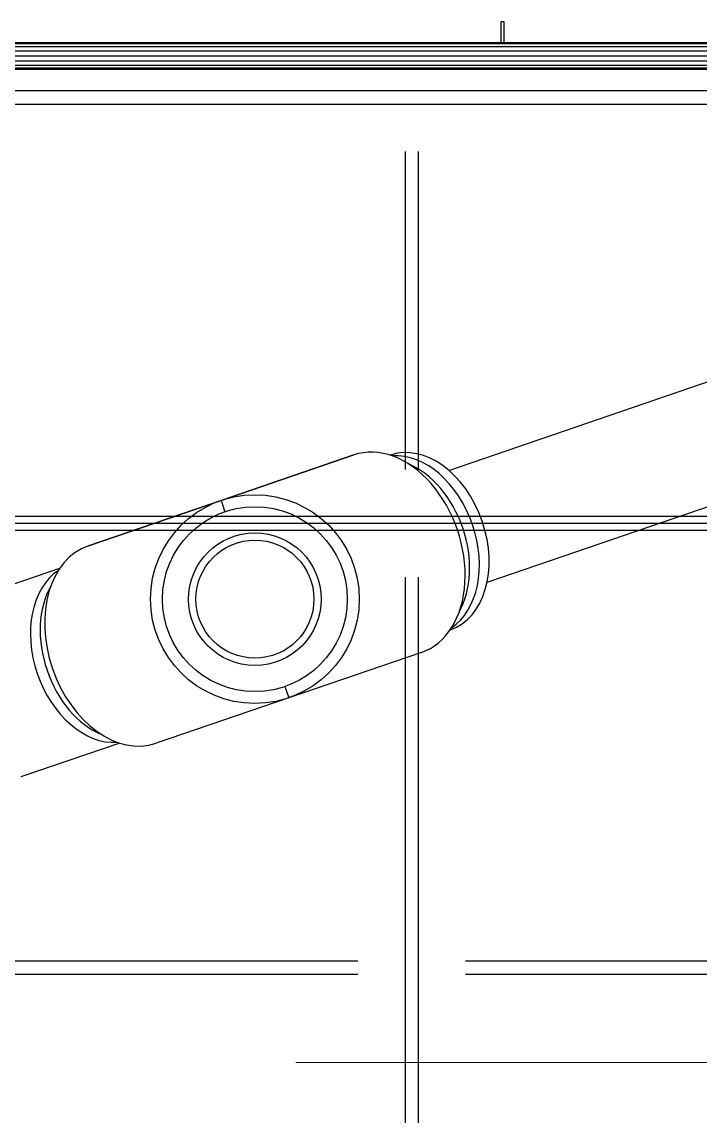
# Model space of a CAD drawing. Header units: metres. Extents: x 0 to 63075, y 0 to 44550.
# Drawn here: x 14968 to 16227, y 27053 to 29083 of the extents above; entities that cross this region are included whole.
import ezdxf

# ---------------------------------------------------------------- set-up
doc = ezdxf.new("R2010")
doc.units = ezdxf.units.M
doc.header["$LTSCALE"] = 75
doc.linetypes.add('CENTER2', pattern=[28.575, 19.05, -3.175, 3.175, -3.175])
doc.linetypes.add('CENTERX2', pattern=[101.6, 63.5, -12.7, 12.7, -12.7])
for name, color, linetype in [('SC1', 7, 'CENTER2'), ('SDM', 7, 'Continuous'), ('SL1', 8, 'Continuous')]:
    doc.layers.add(name, color=color, linetype=linetype)

# ---------------------------------------------------------------- blocks, each defined once
blk = doc.blocks.new('A$C1d93b9d1')
at = {"layer": 'SL1'}
for p, q in [((7597, 4780.5), (7597, 4741.4)), ((7603.3, 4780.5), (7597, 4780.5)), ((7603.3, 4741.4), (7603.3, 4780.5)), ((11308.2, 4741.4), (3949.2, 4741.4)), ((11308.2, 4739.5), (3949.2, 4739.5)), ((11308.2, 4734.3), (3949.2, 4734.2)), ((11308.2, 4726.3), (3949.2, 4726.3)), ((11308.2, 4717), (3949.2, 4717)), ((11308.2, 4707.7), (3949.2, 4707.7)), ((11308.2, 4699.7), (3949.2, 4699.7)), ((11308.2, 4694.5), (3949.2, 4694.4)), ((3949.2, 4692.6), (11308.2, 4692.6)), ((11331.7, 4652.9), (3871.7, 4652.9)), ((11331.7, 4652.9), (3871.7, 4652.9)), ((11331.7, 4627.1), (3871.7, 4627.1)), ((11331.7, 4627.1), (3871.7, 4627.1)), ((7419.6, 4540), (7419.6, 3950)), ((7419.6, 4540), (7419.6, 3950)), ((7443.9, 4540), (7443.9, 3950)), ((7443.9, 4540), (7443.9, 3950)), ((7500.8, 3948.4), (8248.8, 4204.4)), ((7571.8, 3741.1), (8319.7, 3997.2)), ((7324.4, 3977), (7078.2, 3892.7)), ((7078.2, 3892.7), (7324.4, 3977)), ((7392.5, 3976.8), (7391.9, 3976.6)), ((7078.2, 3892.7), (6832, 3808.4)), ((6832, 3808.4), (7078.2, 3892.7)), ((7078.2, 3892.7), (7085.4, 3871.7)), ((11181.7, 3863), (4981.7, 3863)), ((11181.7, 3863), (4981.7, 3863)), ((11183.7, 3850), (3804.2, 3850)), ((11181.7, 3837), (4981.7, 3837)), ((11181.7, 3837), (4981.7, 3837)), ((6595.6, 3704), (6778.9, 3766.8)), ((7419.6, 3750), (7419.6, 2300.5)), ((7419.6, 3750), (7419.6, 2300.5)), ((7443.9, 3750), (7443.9, 2300.5)), ((7443.9, 3750), (7443.9, 2300.5)), ((7503.6, 3652.4), (7503, 3652.1)), ((7449.9, 3610.5), (7203.6, 3526.2)), ((7449.9, 3610.5), (7203.6, 3526.2)), ((7196.4, 3547.2), (7203.6, 3526.2)), ((7203.6, 3526.2), (6957.4, 3441.9)), ((7203.6, 3526.2), (6957.4, 3441.9)), ((6890, 3442.3), (6706.6, 3379.5)), ((7331.7, 3037.4), (6231.7, 3037.4)), ((7331.7, 3037.4), (6231.7, 3037.4)), ((8656.7, 3037.4), (7531.7, 3037.4)), ((8656.7, 3037.4), (7531.7, 3037.4)), ((7331.7, 3013.1), (6231.7, 3013.1)), ((7331.7, 3013.1), (6231.7, 3013.1)), ((8656.7, 3013.1), (7531.7, 3013.1)), ((8656.7, 3013.1), (7531.7, 3013.1))]:
    blk.add_line(p, q, dxfattribs=at)
for radius in [193.7, 171.5, 123, 109.5]:
    blk.add_circle((7140.9, 3709.4), radius, dxfattribs=at)
for centre, major_axis, ratio, start_param, end_param in [((7387.2, 3793.7), (62.7, -183.2), 0.707104, 0, 3.141593), ((7448.1, 3814.6), (-55.5, 162.2), 0.707104, 4.712389, 6.283185), ((7430, 3808.4), (-55.5, 162.2), 0.707104, 4.712389, 6.099862), ((7430, 3808.4), (55.5, -162.2), 0.707104, 0.183323, 2.95827), ((7412, 3802.2), (55.5, -162.2), 0.707104, 0.55654, 2.585053), ((7448.1, 3814.6), (55.5, -162.2), 0.707104, 0, 1.570796), ((7430, 3808.4), (55.5, -162.2), 0.707104, 0.183322, 1.570796), ((6894.7, 3625.2), (-62.7, 183.2), 0.70711, 0, 1.570796), ((6851.8, 3610.5), (-55.5, 162.2), 0.70711, 0.183333, 1.570796), ((6851.8, 3610.5), (-55.5, 162.2), 0.70711, 0.183333, 1.570796), ((6869.8, 3616.6), (-55.5, 162.2), 0.70711, 0.556555, 1.570796), ((6869.8, 3616.6), (55.5, -162.2), 0.70711, 4.712389, 5.72663), ((6894.7, 3625.2), (62.7, -183.2), 0.70711, 4.712389, 6.283185), ((6851.8, 3610.5), (55.5, -162.2), 0.70711, 4.712389, 6.099853), ((6851.8, 3610.5), (55.5, -162.2), 0.70711, 4.712389, 6.099853)]:
    blk.add_ellipse(centre, major_axis=major_axis, ratio=ratio, start_param=start_param, end_param=end_param, dxfattribs=at)

msp = doc.modelspace()

# ---------------------------------------------------------------- linework, layer by layer
at = {"layer": 'SC1', "color": 7, "linetype": 'CENTERX2', "lineweight": 9}
for p, q in [((22143.6, 28152.6), (6381.4, 28152.6)), ((22143.6, 27152.6), (6381.4, 27152.6))]:
    msp.add_line(p, q, dxfattribs=at)

# ---------------------------------------------------------------- block references
at = {"layer": 'SDM'}
msp.add_blockref('A$C1d93b9d1', (8259.5, 24302.8), dxfattribs=at)

doc.saveas('drawing.dxf')
